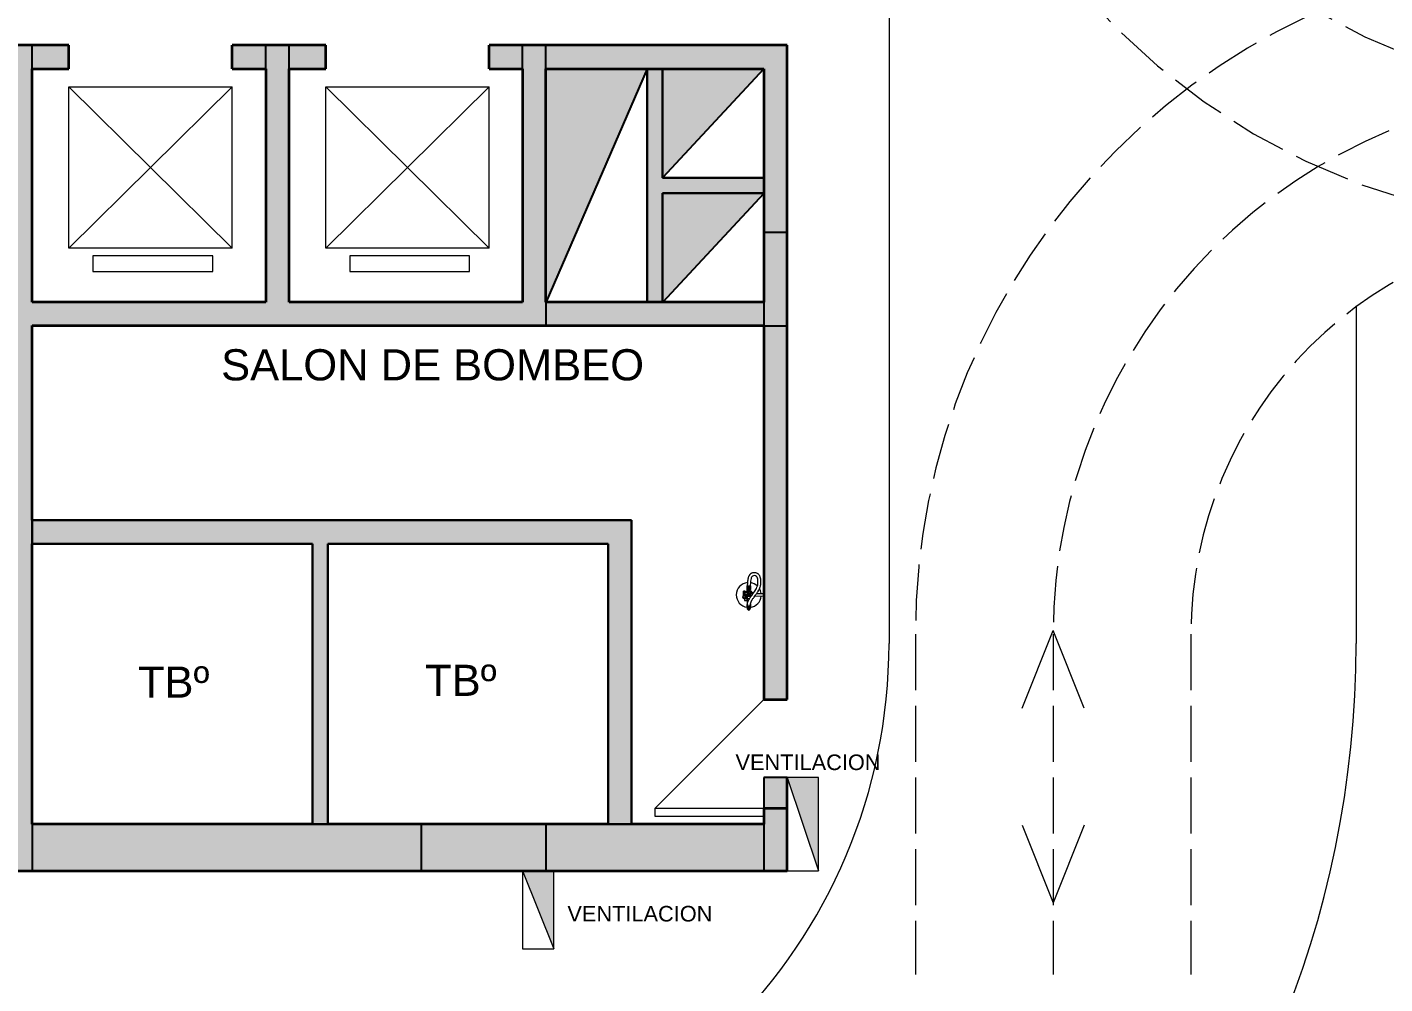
# Model space of a CAD drawing. Header units: metres. Extents: x 42 to 294, y -52 to 32.
# Drawn here: x 146.19 to 154.91, y -14.69 to -8.54 of the extents above; entities that cross this region are included whole.
import ezdxf

# ---------------------------------------------------------------- set-up
doc = ezdxf.new("R2010")
doc.units = ezdxf.units.M
doc.header["$LTSCALE"] = 0.15
doc.linetypes.add('ACAD_ISO02W100', pattern=[15, 12, -3])
doc.layers.get('0').update_dxf_attribs({"lineweight": 20})
for name, color, linetype, lineweight in [('A-DETLGEM', 3, 'Continuous', 9), ('A-DOORSYM', 1, 'Continuous', 9), ('A-WALL', 2, 'Continuous', 30), ('F-AFFFEQM', 6, 'Continuous', 9), ('VENTILACIONES', 4, 'Continuous', 9), ('Vista', 2, 'Continuous', 20)]:
    doc.layers.add(name, color=color, linetype=linetype, lineweight=lineweight)
doc.layers.add('Hatch', color=8, linetype='Continuous')
doc.layers.add('MUROS', color=11, linetype='Continuous')
doc.styles.get("Standard").update_dxf_attribs({"font": 'arial.ttf', "height": 0.15})

# ---------------------------------------------------------------- blocks, each defined once
blk = doc.blocks.new('Puerta de 1 hoja - 70x210 cm-4-000 Subsuelo')
at = {"layer": 'A-DOORSYM', "lineweight": 13}
for p, q in [((0.6169, -0.775), (-0.0831, -0.075)), ((0.6169, -0.775), (-0.0831, -0.075)), ((0.6169, -0.075), (0.6169, -0.775))]:
    blk.add_line(p, q, dxfattribs=at)
blk = doc.blocks.new('M_Ascensor eléctrico-4 personas - 1000 x 880mm-2-000 Subsuelo')
at = {"layer": 'F-AFFFEQM'}
for p, q in [((-0.3998, 0.6025), (-0.3998, 0.5025)), ((0.3702, 0.6025), (-0.3998, 0.6025)), ((0.3702, 0.5025), (0.3702, 0.6025)), ((-0.525, 0.4525), (0.525, -0.5825)), ((-0.525, -0.5825), (0.525, 0.4525)), ((-0.525, 0.4525), (-0.525, -0.5825)), ((-0.525, 0.4525), (0.525, 0.4525)), ((-0.3998, 0.5025), (0.3702, 0.5025)), ((0.525, 0.4525), (0.525, -0.5825)), ((0.525, -0.5825), (-0.525, -0.5825))]:
    blk.add_line(p, q, dxfattribs=at)
blk = doc.blocks.new('Extintor Planta - Extintor Planta-7-04 Tercer piso')
at = {"layer": 'A-DETLGEM'}
for p, q in [((-0.0325, 0), (0.0325, 0)), ((-0.0325, -0.0025), (-0.0325, 0)), ((0.0325, 0), (0.0325, -0.0025)), ((-0.011, -0.0025), (-0.0325, -0.0025)), ((-0.0174, -0.0776), (-0.0165, -0.0771)), ((-0.0174, -0.0792), (-0.0174, -0.0776)), ((-0.0165, -0.0798), (-0.0174, -0.0792)), ((-0.0174, -0.0798), (-0.0075, -0.0798)), ((-0.0174, -0.0905), (-0.0174, -0.0798)), ((-0.0075, -0.0771), (-0.0165, -0.0771)), ((-0.0165, -0.0771), (-0.0075, -0.0771)), ((-0.0075, -0.0798), (-0.0165, -0.0798)), ((-0.0139, -0.0792), (-0.0139, -0.0776)), ((-0.0139, -0.0776), (-0.0139, -0.0792)), ((-0.008, -0.0504), (-0.009, -0.0045)), ((-0.0075, -0.0905), (-0.0075, -0.0741)), ((0.0075, -0.0905), (0.0075, -0.0852)), ((0.0078, -0.0617), (0.009, -0.0045)), ((0.0325, -0.0025), (0.011, -0.0025)), ((-0.0563, -0.0905), (-0.0333, -0.0905)), ((-0.0563, -0.1125), (-0.0563, -0.0905)), ((-0.0316, -0.0915), (-0.0563, -0.0915)), ((-0.0316, -0.1115), (-0.0563, -0.1115)), ((-0.0333, -0.1125), (-0.0563, -0.1125)), ((-0.0326, -0.0945), (-0.055, -0.0945)), ((-0.0326, -0.097), (-0.055, -0.097)), ((-0.0326, -0.106), (-0.055, -0.106)), ((-0.0326, -0.1085), (-0.055, -0.1085)), ((-0.0328, -0.0975), (-0.0548, -0.0975)), ((-0.0328, -0.1055), (-0.0548, -0.1055)), ((-0.0313, -0.1105), (-0.0313, -0.0925)), ((-0.0238, -0.0937), (-0.0308, -0.0937)), ((-0.0308, -0.0937), (-0.0308, -0.1093)), ((-0.0308, -0.1093), (-0.0308, -0.0937)), ((-0.0238, -0.1093), (-0.0308, -0.1093)), ((-0.0245, -0.1015), (-0.0301, -0.1015)), ((-0.0238, -0.093), (-0.0194, -0.093)), ((-0.0238, -0.11), (-0.0238, -0.093)), ((-0.0238, -0.0937), (-0.0238, -0.1093)), ((-0.0238, -0.1093), (-0.0238, -0.0937)), ((-0.0238, -0.0937), (-0.0238, -0.1093)), ((-0.0238, -0.1093), (-0.0238, -0.0937)), ((-0.0194, -0.11), (-0.0238, -0.11)), ((-0.0209, -0.1238), (-0.0224, -0.1253)), ((0.0016, -0.1253), (-0.0224, -0.1253)), ((-0.0224, -0.1253), (-0.0224, -0.1343)), ((-0.0224, -0.1343), (-0.0209, -0.1358)), ((0.0016, -0.1343), (-0.0224, -0.1343)), ((0.0001, -0.1238), (-0.0209, -0.1238)), ((-0.0209, -0.1358), (0.0001, -0.1358)), ((-0.0194, -0.1105), (-0.0194, -0.0925)), ((0.0148, -0.0905), (-0.0174, -0.0905)), ((-0.0174, -0.1125), (0.0851, -0.1125)), ((-0.0174, -0.1238), (-0.0174, -0.1125)), ((-0.0094, -0.0995), (0.0056, -0.0995)), ((-0.0094, -0.1005), (0.0056, -0.1)), ((-0.0094, -0.1025), (0.0056, -0.103)), ((-0.0094, -0.1035), (0.0056, -0.1035)), ((-0.0034, -0.1238), (-0.0034, -0.1125)), ((0.0016, -0.1253), (0.0001, -0.1238)), ((0.0001, -0.1358), (0.0016, -0.1343)), ((0.0016, -0.1343), (0.0016, -0.1253)), ((0.0098, -0.1105), (0.0098, -0.0925)), ((0.0108, -0.1125), (0.0108, -0.116)), ((0.0142, -0.1125), (0.0142, -0.1171)), ((0.0216, -0.1287), (0.0273, -0.1287)), ((0.0216, -0.1297), (0.0273, -0.1297)), ((0.0242, -0.1105), (0.0242, -0.0965)), ((0.0337, -0.1128), (0.0337, -0.1125)), ((0.0592, -0.0905), (0.0851, -0.0905)), ((0.0669, -0.091), (0.0772, -0.091)), ((0.0669, -0.112), (0.0772, -0.112)), ((0.0779, -0.0914), (0.0676, -0.0914)), ((0.0779, -0.1116), (0.0676, -0.1116)), ((0.0678, -0.0922), (0.0781, -0.0923)), ((0.0678, -0.1108), (0.0781, -0.1107)), ((0.0828, -0.095), (0.0726, -0.095)), ((0.0828, -0.108), (0.0726, -0.108)), ((0.0734, -0.0954), (0.0836, -0.0954)), ((0.0734, -0.1076), (0.0836, -0.1076)), ((0.0739, -0.0983), (0.0842, -0.0983)), ((0.0739, -0.1047), (0.0842, -0.1047)), ((0.0743, -0.0971), (0.0846, -0.0971)), ((0.0743, -0.1059), (0.0846, -0.1059))]:
    blk.add_line(p, q, dxfattribs=at)
blk.add_circle((0.0139, -0.129), 0.0086, dxfattribs=at)
for centre, radius, start, end in [((0.0016, -0.1015), 0.08, 135.91437, 172.29826), ((0.0016, -0.1015), 0.08, 97.61081, 120.16496), ((0.0016, -0.1015), 0.028, 132.79494, 163.81763), ((-0.0157, -0.0802), 0.0031, 55.61575, 124.38425), ((-0.0157, -0.0767), 0.0031, 235.61575, 304.38425), ((-0.0104, -0.0886), 0.0116, 75.47752, 107.58795), ((-0.0104, -0.0682), 0.0116, 252.41205, 284.52248), ((0.0016, -0.1015), 0.028, 108.97913, 119.09236), ((-0.011, -0.0045), 0.002, 0, 90), ((0, -0.0755), 0.005, 185.0996, 281.54574), ((0, -0.0755), 0.004, 199.64687, 266.97711), ((0.011, -0.0045), 0.002, 90, 180), ((0.0016, -0.1015), 0.08, 7.90321, 84.6893), ((0.0016, -0.1015), 0.08, 185.95335, 352.09679), ((-0.055, -0.0958), 0.00125, 87.75339, 272.24661), ((-0.0548, -0.096), 0.0015, 180, 270), ((-0.0548, -0.107), 0.0015, 90, 180), ((-0.055, -0.1073), 0.00125, 87.75339, 272.24661), ((-0.0333, -0.0925), 0.002, 0, 90), ((-0.0333, -0.1105), 0.002, 270, 0), ((-0.0328, -0.096), 0.0015, 270, 2.30822), ((-0.0328, -0.107), 0.0015, 0, 90), ((-0.0325, -0.0958), 0.00125, 267.75339, 92.24661), ((-0.0325, -0.1073), 0.00125, 267.75339, 92.24661), ((-0.0195, -0.0976), 0.0113, 159.74219, 200.25781), ((-0.0195, -0.1054), 0.0113, 159.74219, 200.25781), ((0.0016, -0.1015), 0.028, 196.18237, 227.20506), ((-0.035, -0.0976), 0.0113, 339.74219, 20.25781), ((-0.035, -0.1054), 0.0113, 339.74219, 20.25781), ((-0.0174, -0.0925), 0.002, 90, 180), ((-0.0174, -0.1105), 0.002, 180, 270), ((-0.0094, -0.1015), 0.002, 90, 270), ((-0.0094, -0.1015), 0.001, 90, 270), ((0.0016, -0.1015), 0.019, 254.74248, 283.42704), ((0.0016, -0.1015), 0.02, 255.52249, 279.10302), ((0.0016, -0.1015), 0.028, 270, 270.66605), ((0.0139, -0.129), 0.012, 111.60433, 356.64344), ((0.0016, -0.1015), 0.028, 277.64174, 310.59263), ((0.0056, -0.1015), 0.002, 270, 90), ((0.0056, -0.1015), 0.0015, 270, 90), ((0.0088, -0.116), 0.002, 291.60433, 0), ((0.0139, -0.129), 0.012, 1.42063, 102.95651), ((0.0016, -0.1015), 0.019, 311.38399, 324.62346), ((0.0016, -0.1015), 0.02, 308.90619, 326.63299), ((0.0216, -0.1292), 0.0005, 90, 270), ((0.0016, -0.1015), 0.028, 317.56832, 336.83856), ((0.0648, -0.1015), 0.0097, 240.30005, 93.69668), ((0.0651, -0.092), 0.001, 95.19641, 167.3578), ((0.0651, -0.111), 0.001, 192.6422, 264.80359), ((0.0643, -0.1015), 0.0095, 270, 85.82208), ((0.066, -0.1015), 0.0105, 84.80359, 95.19641), ((0.066, -0.1015), 0.0105, 264.80359, 275.19641), ((0.0668, -0.092), 0.001, 348.76126, 84.80359), ((0.0668, -0.111), 0.001, 275.19641, 11.23874), ((0.0725, -0.096), 0.001, 35.19641, 116.59998), ((0.0725, -0.107), 0.001, 243.40002, 324.80359), ((0.0648, -0.1015), 0.0105, 24.80359, 35.19641), ((0.0648, -0.1015), 0.0105, 324.80359, 335.19641), ((0.0734, -0.0975), 0.001, 303.40002, 24.80359), ((0.0734, -0.1055), 0.001, 335.19641, 56.59998), ((0.0771, -0.092), 0.001, 348.76126, 84.80359), ((0.0771, -0.111), 0.001, 275.19641, 11.23874), ((0.075, -0.1015), 0.0097, 41.87775, 71.72902), ((0.075, -0.1015), 0.0097, 288.27098, 318.12225), ((0.079, -0.1015), 0.008, 283.18213, 76.81787), ((0.0817, -0.1015), 0.011, 270, 90), ((0.0828, -0.096), 0.001, 35.19641, 91.71701), ((0.0828, -0.107), 0.001, 268.28299, 324.80359), ((0.075, -0.1015), 0.0105, 24.80359, 35.19641), ((0.075, -0.1015), 0.0105, 324.80359, 335.19641), ((0.0837, -0.0975), 0.001, 303.40002, 24.80359), ((0.075, -0.1015), 0.0097, 360, 18.95301), ((0.075, -0.1015), 0.0097, 341.04699, 0), ((0.0837, -0.1055), 0.001, 335.19641, 56.59998), ((0.079, -0.1015), 0.007, 323.92595, 36.07405), ((0.0851, -0.1015), 0.011, 270, 90), ((0.0915, -0.1015), 0.007, 289.66397, 70.33603)]:
    blk.add_arc(centre, radius, start, end, dxfattribs=at)
blk.add_ellipse((0.0116, -0.119), major_axis=(-0.00015, 0.00169), ratio=0.811951, dxfattribs=at)
for points, knots in [([(0.0686, -0.0926), (0.0645, -0.0916), (0.0605, -0.0906), (0.0531, -0.0886), (0.0496, -0.0875), (0.045, -0.0858), (0.0437, -0.0853), (0.0419, -0.0845), (0.0413, -0.0843), (0.0402, -0.0837), (0.0397, -0.0835), (0.038, -0.0826), (0.0368, -0.082), (0.0334, -0.0801), (0.0311, -0.0787), (0.0263, -0.0755), (0.0239, -0.0739), (0.0195, -0.0706), (0.0174, -0.0691), (0.0109, -0.0643), (0.0065, -0.0609), (-0.0026, -0.0543), (-0.0073, -0.051), (-0.0145, -0.0462), (-0.0168, -0.0446), (-0.0208, -0.0422), (-0.0223, -0.0412), (-0.027, -0.0385), (-0.0302, -0.0367), (-0.037, -0.0332), (-0.0405, -0.0316), (-0.0478, -0.0286), (-0.0516, -0.0273), (-0.0568, -0.0259), (-0.0579, -0.0256), (-0.0601, -0.0252), (-0.061, -0.025), (-0.0629, -0.0246), (-0.0638, -0.0245), (-0.0666, -0.0241), (-0.0684, -0.0238), (-0.074, -0.0234), (-0.0777, -0.0233), (-0.085, -0.0234), (-0.0886, -0.0236), (-0.0928, -0.024), (-0.0934, -0.0241), (-0.0946, -0.0242), (-0.0952, -0.0242), (-0.0964, -0.0244), (-0.097, -0.0244), (-0.0988, -0.0246), (-0.1001, -0.0248), (-0.1036, -0.0253), (-0.1058, -0.0257), (-0.1105, -0.0268), (-0.1129, -0.0275), (-0.1173, -0.0291), (-0.1192, -0.0299), (-0.123, -0.032), (-0.1249, -0.0332), (-0.1282, -0.0358), (-0.1297, -0.0371), (-0.1316, -0.0391), (-0.132, -0.0396), (-0.1329, -0.0406), (-0.1332, -0.0411), (-0.134, -0.0421), (-0.1343, -0.0426), (-0.1353, -0.044), (-0.1359, -0.045), (-0.1375, -0.0481), (-0.1384, -0.0502), (-0.1398, -0.0544), (-0.1404, -0.0566), (-0.1409, -0.0599), (-0.1411, -0.0611), (-0.1413, -0.0633), (-0.1414, -0.0643), (-0.1415, -0.0664), (-0.1415, -0.0674), (-0.1413, -0.0706), (-0.1411, -0.0727), (-0.1403, -0.0769), (-0.1397, -0.0791), (-0.1384, -0.0825), (-0.1379, -0.0836), (-0.1368, -0.0857), (-0.1363, -0.0867), (-0.1347, -0.0892), (-0.1336, -0.0905), (-0.1315, -0.0929), (-0.1303, -0.094), (-0.128, -0.096), (-0.1269, -0.0969), (-0.1246, -0.0985), (-0.1234, -0.0992), (-0.1204, -0.1008), (-0.1185, -0.1017), (-0.1149, -0.1032), (-0.1131, -0.1038), (-0.1107, -0.1046), (-0.1099, -0.1048), (-0.1083, -0.1053), (-0.1076, -0.1055), (-0.1053, -0.1061), (-0.1038, -0.1064), (-0.0993, -0.1074), (-0.0964, -0.1079), (-0.0895, -0.1089), (-0.0856, -0.1093), (-0.0802, -0.1097), (-0.0784, -0.1098), (-0.0756, -0.1099), (-0.0745, -0.11), (-0.0725, -0.1101), (-0.0716, -0.1102), (-0.0699, -0.1103), (-0.069, -0.1103), (-0.0664, -0.1105), (-0.0646, -0.1106), (-0.061, -0.1108), (-0.0592, -0.1109), (-0.0563, -0.111)], [0, 0, 0, 0, 12.628374, 12.628374, 25.256748, 25.256748, 30.408273, 30.408273, 32.810476, 32.810476, 35.212678, 35.212678, 40.017083, 40.017083, 49.625893, 49.625893, 59.234703, 59.234703, 67.105643, 67.105643, 83.617408, 83.617408, 100.129174, 100.129174, 107.953215, 107.953215, 112.869617, 112.869617, 122.70242, 122.70242, 132.535223, 132.535223, 142.368026, 142.368026, 145.233451, 145.233451, 147.484006, 147.484006, 149.734561, 149.734561, 154.23567, 154.23567, 163.457339, 163.457339, 172.679009, 172.679009, 174.337146, 174.337146, 175.835512, 175.835512, 177.333879, 177.333879, 180.330613, 180.330613, 185.280729, 185.280729, 190.230844, 190.230844, 193.903437, 193.903437, 197.576029, 197.576029, 200.533896, 200.533896, 201.565321, 201.565321, 202.424703, 202.424703, 203.284085, 203.284085, 205.002849, 205.002849, 208.63314, 208.63314, 212.263432, 212.263432, 214.290056, 214.290056, 216.058802, 216.058802, 217.827548, 217.827548, 221.217195, 221.217195, 224.606841, 224.606841, 226.313124, 226.313124, 227.846636, 227.846636, 230.109339, 230.109339, 232.372042, 232.372042, 234.634746, 234.634746, 236.897449, 236.897449, 240.706675, 240.706675, 244.515901, 244.515901, 246.372383, 246.372383, 248.228864, 248.228864, 251.941827, 251.941827, 259.367753, 259.367753, 269.878861, 269.878861, 274.886822, 274.886822, 278.207164, 278.207164, 280.860914, 280.860914, 283.514665, 283.514665, 288.822165, 288.822165, 294.320287, 294.320287, 294.320287, 294.320287]), ([(0.0643, -0.111), (0.0536, -0.1084), (0.0317, -0.103), (0.0008, -0.0804), (-0.0289, -0.0577), (-0.0624, -0.0415), (-0.0913, -0.0421), (-0.1178, -0.0463), (-0.1236, -0.0646), (-0.121, -0.0805), (-0.0988, -0.0897), (-0.0773, -0.0908), (-0.0613, -0.0917), (-0.0563, -0.092)], [0, 0, 0, 0, 32.609078, 67.073318, 113.150037, 146.136726, 174.512032, 201.860882, 215.093168, 227.864963, 246.335501, 279.385254, 294.320287, 294.320287, 294.320287, 294.320287]), ([(0.0273, -0.1297), (0.0273, -0.1297), (0.0273, -0.1297), (0.0273, -0.1297), (0.0273, -0.1297), (0.0315, -0.13), (0.0323, -0.1299), (0.0337, -0.1296), (0.0343, -0.1294), (0.0352, -0.1288), (0.0355, -0.1286), (0.036, -0.1281), (0.0362, -0.1278), (0.0366, -0.1271), (0.0368, -0.1268), (0.0372, -0.1255), (0.0374, -0.1245), (0.0375, -0.1229), (0.0375, -0.1223), (0.0374, -0.1204), (0.0372, -0.1192), (0.0366, -0.1161), (0.0359, -0.1143), (0.0353, -0.1125)], [0, 0, 0, 0, 0.96333, 0.96333, 2.889989, 2.889989, 5.040517, 5.040517, 6.840096, 6.840096, 7.911251, 7.911251, 8.945252, 8.945252, 9.979252, 9.979252, 12.571439, 12.571439, 14.219955, 14.219955, 17.617879, 17.617879, 23.39155, 23.39155, 23.39155, 23.39155]), ([(0.0273, -0.1287), (0.0273, -0.1287), (0.0273, -0.1287), (0.0292, -0.1285), (0.0299, -0.1285), (0.0314, -0.1284), (0.0321, -0.1283), (0.0332, -0.1281), (0.0336, -0.1279), (0.0343, -0.1275), (0.0345, -0.1273), (0.0348, -0.1269), (0.035, -0.1267), (0.0353, -0.1261), (0.0354, -0.1258), (0.0358, -0.1246), (0.0359, -0.1236), (0.0359, -0.1221), (0.0359, -0.1216), (0.0358, -0.1207), (0.0358, -0.1202), (0.0356, -0.1189), (0.0354, -0.118), (0.0347, -0.1157), (0.0342, -0.1142), (0.0337, -0.1128)], [0, 0, 0, 0, 0.961919, 0.961919, 2.885757, 2.885757, 5.037517, 5.037517, 6.837759, 6.837759, 8.074039, 8.074039, 9.310319, 9.310319, 10.5466, 10.5466, 13.362107, 13.362107, 14.759443, 14.759443, 16.156779, 16.156779, 18.95145, 18.95145, 23.688403, 23.688403, 23.688403, 23.688403])]:
    blk.add_open_spline(points, degree=3, knots=knots, dxfattribs=at)

msp = doc.modelspace()

# ---------------------------------------------------------------- hatches: boundary and pattern name
at = {"layer": 'Hatch'}
msp.add_hatch(color=256, dxfattribs=at).paths.add_polyline_path([(149.5177, -10.3106), (149.5177, -8.8106), (149.5177, -8.6606), (149.3677, -8.6606), (149.3677, -8.8106), (149.3677, -10.3106), (147.8677, -10.3106), (147.8677, -8.8106), (147.8677, -8.6606), (147.7177, -8.6606), (147.7177, -8.8106), (147.7177, -10.3106), (146.2177, -10.3106), (146.2177, -8.8106), (146.2177, -8.6606), (146.0677, -8.6606), (146.0677, -8.8106), (146.0677, -9.7106), (146.0677, -9.8606), (146.0677, -13.6606), (146.0677, -13.9606), (146.2177, -13.9606), (146.2177, -13.6606), (146.2177, -10.4606), (149.5177, -10.4606)])
at = {"layer": 'Hatch', "ltscale": 0.1}
h = msp.add_hatch(color=256, dxfattribs=at)
h.paths.add_polyline_path([(150.1677, -8.8106), (149.5177, -8.8106), (149.5177, -10.3106)])
h.paths.add_polyline_path([(150.9177, -8.8106), (150.2677, -8.8106), (150.2677, -9.5106)])
h.paths.add_polyline_path([(150.9177, -9.6106), (150.2677, -9.6106), (150.2677, -10.3106)])
at = {"layer": 'Hatch', "ltscale": 0.2}
for points in [[(151.0677, -9.8606), (150.9177, -9.8606), (150.9177, -10.4606), (151.0677, -10.4606)], [(151.0677, -13.3606), (150.9177, -13.3606), (150.9177, -13.9606), (151.0677, -13.9606)], [(149.5177, -13.9606), (149.5177, -13.6606), (148.7177, -13.6606), (148.7177, -13.9606)]]:
    msp.add_hatch(color=256, dxfattribs=at).paths.add_polyline_path(points)
at = {"layer": 'MUROS', "ltscale": 0.5}
h = msp.add_hatch(color=256, dxfattribs=at)
h.paths.add_polyline_path([(142.9177, -8.659), (141.3677, -8.659), (141.3677, -13.959), (142.9177, -13.959), (142.9177, -13.809), (141.5177, -13.809), (141.5177, -13.009), (141.6177, -13.009), (141.6177, -12.859), (141.5677, -12.859), (141.5177, -12.859), (141.5177, -10.559), (143.7177, -10.559), (143.7177, -10.259), (141.5177, -10.259), (141.5177, -8.809), (142.9177, -8.809)])
h.paths.add_polyline_path([(143.8677, -8.809), (143.9177, -8.809), (143.9177, -8.659), (143.6177, -8.659), (143.6177, -8.809), (143.6677, -8.809), (143.7177, -8.809), (143.7177, -9.8606), (143.8677, -9.8606)])
h.paths.add_polyline_path([(143.8677, -10.959), (143.8677, -10.6606), (143.7177, -10.6606), (143.7177, -12.8106), (143.8677, -12.8106), (143.8677, -12.559)])
h.paths.add_polyline_path([(143.7177, -12.859), (142.3177, -12.859), (142.3177, -13.009), (143.7177, -13.009)])
h.paths.add_polyline_path([(143.7177, -13.809), (143.6177, -13.809), (143.6177, -13.959), (143.7177, -13.959)])
h.paths.add_polyline_path([(145.3994, -13.659), (143.8677, -13.659), (143.8677, -13.959), (145.3994, -13.959)])
h.paths.add_polyline_path([(146.0677, -13.6606), (146.0677, -13.659), (145.3994, -13.659), (145.3994, -13.959), (146.0677, -13.959)])
h.paths.add_polyline_path([(148.7177, -13.659), (148.1177, -13.659), (148.0177, -13.659), (146.2177, -13.659), (146.2177, -13.959), (148.7177, -13.959)])
h.paths.add_polyline_path([(150.0677, -11.709), (146.2177, -11.709), (146.2177, -11.859), (148.0177, -11.859), (148.0177, -13.659), (148.1177, -13.659), (148.1177, -11.859), (149.9177, -11.859), (149.9177, -13.659), (150.0677, -13.659)])
h.paths.add_polyline_path([(150.9177, -13.659), (150.0677, -13.659), (149.9177, -13.659), (149.5177, -13.659), (149.5177, -13.959), (150.9177, -13.959)])
h.paths.add_polyline_path([(151.0677, -10.4606), (150.9177, -10.4606), (150.9177, -12.859), (151.0677, -12.859)])
h = msp.add_hatch(color=256, dxfattribs=at)
h.paths.add_polyline_path([(150.2692, -10.309), (150.2677, -10.3106), (150.2677, -10.309), (149.5184, -10.309), (149.5177, -10.3106), (149.5177, -10.459), (150.9177, -10.459), (150.9177, -10.309)])
h.paths.add_polyline_path([(150.1677, -10.309), (150.2677, -10.309), (150.2677, -9.609), (150.9177, -9.609), (150.9177, -9.509), (150.2692, -9.509), (150.2677, -9.5106), (150.2677, -8.809), (150.1684, -8.809), (150.1677, -8.8106)])
h.paths.add_polyline_path([(150.9177, -9.8606), (151.0677, -9.8606), (151.0677, -8.659), (149.5177, -8.659), (149.5177, -8.809), (150.9192, -8.809), (150.9177, -8.8106)])
h.paths.add_polyline_path([(146.0677, -8.809), (146.0677, -8.659), (145.3994, -8.659), (145.3994, -8.809)])
h.paths.add_polyline_path([(144.9177, -8.659), (144.9177, -8.809), (144.9677, -8.809), (144.9677, -9.859), (145.3994, -9.859), (145.3994, -9.709), (145.1177, -9.709), (145.1177, -8.809), (145.3994, -8.809), (145.3994, -8.659)])
h.paths.add_polyline_path([(145.3994, -9.709), (145.3994, -9.859), (146.0677, -9.859), (146.0677, -9.709)])
at = {"layer": 'MUROS', "linetype": 'ACAD_ISO02W100', "lineweight": 50, "ltscale": 0.5}
h = msp.add_hatch(color=256, dxfattribs=at)
h.paths.add_polyline_path([(146.453, -8.659), (146.2177, -8.659), (146.2177, -8.809), (146.453, -8.809)])
h.paths.add_polyline_path([(147.7177, -8.659), (147.503, -8.659), (147.503, -8.809), (147.7177, -8.809)])
h.paths.add_polyline_path([(148.103, -8.659), (147.8677, -8.659), (147.8677, -8.809), (148.103, -8.809)])
h.paths.add_polyline_path([(149.3677, -8.659), (149.153, -8.659), (149.153, -8.809), (149.3677, -8.809)])
at = {"layer": 'VENTILACIONES'}
for points in [[(151.2677, -13.9606), (151.2677, -13.3606), (151.0677, -13.3606)], [(149.5677, -13.9606), (149.3677, -13.9606), (149.5677, -14.4606)]]:
    msp.add_hatch(color=256, dxfattribs=at).paths.add_polyline_path(points)

# ---------------------------------------------------------------- linework, layer by layer
at = {"layer": 'A-DOORSYM', "ltscale": 0.5}
for p, q in [((150.2177, -13.559), (150.2177, -13.609)), ((150.9177, -13.609), (150.9177, -13.559)), ((150.2177, -13.609), (150.9177, -13.609))]:
    msp.add_line(p, q, dxfattribs=at)
at = {"layer": 'A-WALL', "lineweight": 35}
for p, q in [((146.453, -8.659), (144.9177, -8.659)), ((146.453, -8.809), (146.453, -8.659)), ((148.103, -8.659), (147.503, -8.659)), ((147.503, -8.809), (147.503, -8.659)), ((148.103, -8.809), (148.103, -8.659)), ((151.0677, -8.659), (149.153, -8.659)), ((149.153, -8.809), (149.153, -8.659)), ((151.0677, -12.859), (151.0677, -8.659)), ((146.2177, -8.809), (146.453, -8.809)), ((146.2177, -10.309), (146.2177, -8.809)), ((147.503, -8.809), (147.7177, -8.809)), ((147.7177, -8.809), (147.7177, -10.309)), ((147.8677, -8.809), (148.103, -8.809)), ((147.8677, -10.309), (147.8677, -8.809)), ((149.153, -8.809), (149.3677, -8.809)), ((149.3677, -8.809), (149.3677, -10.309)), ((149.5177, -8.809), (150.9177, -8.809)), ((149.5177, -10.309), (149.5177, -8.809)), ((150.9177, -8.809), (150.9177, -10.309)), ((147.7177, -10.309), (146.2177, -10.309)), ((149.3677, -10.309), (147.8677, -10.309)), ((150.9177, -10.309), (149.5177, -10.309)), ((146.2177, -11.709), (146.2177, -10.459)), ((146.2177, -10.459), (150.9177, -10.459)), ((150.9177, -10.459), (150.9177, -12.859)), ((146.2177, -13.659), (146.2177, -11.859)), ((150.9177, -12.859), (151.0677, -12.859)), ((151.0677, -13.9606), (151.0677, -13.3606)), ((151.0677, -13.559), (150.9177, -13.559)), ((150.9177, -13.559), (150.9177, -13.659)), ((151.0677, -13.959), (151.0677, -13.559)), ((148.0177, -13.659), (146.2177, -13.659)), ((149.9177, -13.659), (148.1177, -13.659)), ((150.9177, -13.659), (150.0677, -13.659)), ((143.6177, -13.959), (151.0677, -13.959))]:
    msp.add_line(p, q, dxfattribs=at)
at = {"layer": 'A-WALL'}
for p, q in [((150.1677, -10.309), (150.1677, -8.809)), ((150.2677, -8.809), (150.2677, -9.509)), ((150.2677, -9.509), (150.9177, -9.509)), ((150.2677, -9.609), (150.2677, -10.309)), ((150.9177, -9.609), (150.2677, -9.609)), ((146.2177, -11.709), (150.0677, -11.709)), ((146.2177, -11.709), (146.2177, -11.859)), ((150.0677, -11.709), (150.0677, -13.659)), ((148.0177, -11.859), (146.2177, -11.859)), ((148.0177, -13.659), (148.0177, -11.859)), ((149.9177, -11.859), (148.1177, -11.859)), ((148.1177, -11.859), (148.1177, -13.659)), ((149.9177, -13.659), (149.9177, -11.859)), ((148.0177, -13.659), (148.1177, -13.659)), ((149.9177, -13.659), (150.0677, -13.659))]:
    msp.add_line(p, q, dxfattribs=at)
at = {"layer": 'Hatch'}
for p, q in [((146.2177, -8.8106), (146.2177, -8.6606)), ((147.7177, -8.8106), (147.7177, -8.6606)), ((147.8677, -8.8106), (147.8677, -8.6606)), ((149.3677, -8.8106), (149.3677, -8.6606)), ((149.5177, -8.8106), (149.5177, -8.6606)), ((149.5177, -10.3106), (149.5177, -10.4606)), ((146.2177, -13.6606), (146.2177, -13.9606))]:
    msp.add_line(p, q, dxfattribs=at)
at = {"layer": 'Hatch', "ltscale": 0.1}
for p, q in [((150.1677, -8.8106), (149.5177, -10.3106)), ((150.9177, -8.8106), (150.2677, -9.5106)), ((150.9177, -9.6106), (150.2677, -10.3106))]:
    msp.add_line(p, q, dxfattribs=at)
at = {"layer": 'Hatch', "ltscale": 0.2}
for p, q in [((151.0677, -9.8606), (150.9177, -9.8606)), ((150.9177, -9.8606), (150.9177, -10.4606)), ((151.0677, -10.4606), (151.0677, -9.8606)), ((150.9177, -10.4606), (151.0677, -10.4606)), ((151.0677, -13.3606), (150.9177, -13.3606)), ((150.9177, -13.3606), (150.9177, -13.9606)), ((151.0677, -13.9606), (151.0677, -13.3606)), ((151.0677, -13.9606), (151.0677, -13.3606)), ((148.7177, -13.9606), (148.7177, -13.6606)), ((148.7177, -13.6606), (149.5177, -13.6606)), ((149.5177, -13.6606), (149.5177, -13.9606)), ((149.5177, -13.9606), (148.7177, -13.9606)), ((150.9177, -13.9606), (151.0677, -13.9606))]:
    msp.add_line(p, q, dxfattribs=at)
at = {"layer": 'VENTILACIONES'}
for p, q in [((151.2677, -13.3606), (151.0677, -13.3606)), ((151.0677, -13.3606), (151.2677, -13.9606)), ((151.2677, -13.9606), (151.2677, -13.3606)), ((149.3677, -13.9606), (149.3677, -14.4606)), ((149.3677, -13.9606), (149.5677, -14.4606)), ((149.5677, -14.4606), (149.5677, -13.9606)), ((151.0677, -13.9606), (151.2677, -13.9606)), ((149.3677, -14.4606), (149.5677, -14.4606))]:
    msp.add_line(p, q, dxfattribs=at)
at = {"layer": 'Vista', "ltscale": 0.2}
for p, q in [((151.7217, -6.809), (151.7217, -12.4989)), ((154.7217, -10.338), (154.7217, -12.4989)), ((152.5761, -12.9159), (152.7761, -12.4159)), ((152.9761, -12.9159), (152.7761, -12.4159)), ((152.5761, -13.6654), (152.7761, -14.1654)), ((152.9761, -13.6654), (152.7761, -14.1654))]:
    msp.add_line(p, q, dxfattribs=at)
at = {"layer": 'Vista', "linetype": 'ACAD_ISO02W100', "ltscale": 0.2}
for p, q in [((151.8908, -12.4405), (151.8908, -14.6246)), ((152.7761, -12.4405), (152.7761, -14.6246)), ((153.6614, -12.4405), (153.6614, -14.6246))]:
    msp.add_line(p, q, dxfattribs=at)
for centre, radius, start, end in [((156.2765, -5.4405), 3.5, 189.64269, 270), ((156.2765, -5.4405), 4.3853, 189.64269, 270), ((156.2761, -12.4405), 4.3853, 89.99324, 180), ((156.2761, -12.4405), 3.5, 89.99324, 180), ((156.2761, -12.4405), 2.6147, 89.99324, 180)]:
    msp.add_arc(centre, radius, start, end, dxfattribs=at)
at = {"layer": 'Vista', "ltscale": 0.2}
for radius in [6.5, 3.5]:
    msp.add_arc((148.2217, -12.4989), radius, 270, 0, dxfattribs=at)

# ---------------------------------------------------------------- block references
at = {"layer": 'A-DETLGEM', "rotation": 270}
msp.add_blockref('Extintor Planta - Extintor Planta-7-04 Tercer piso', (150.9222, -12.1868), dxfattribs=at)
at = {"layer": 'A-DOORSYM', "rotation": 270}
msp.add_blockref('Puerta de 1 hoja - 70x210 cm-4-000 Subsuelo', (150.9927, -12.9421), dxfattribs=at)
at = {"layer": 'F-AFFFEQM', "rotation": 180}
for p in [(146.978, -9.5084), (148.628, -9.5084)]:
    msp.add_blockref('M_Ascensor eléctrico-4 personas - 1000 x 880mm-2-000 Subsuelo', p, dxfattribs=at)

# ---------------------------------------------------------------- texts
at = {"ltscale": 0.1, "attachment_point": 1}
for s, insert, char_height, width in [('SALON DE BOMBEO', (147.4314, -10.6104), 0.2, 2.771029), ('TBº', (146.8971, -12.6476), 0.2, 2.771029), ('TBº', (148.7417, -12.6364), 0.2, 2.771029), ('VENTILACION', (150.7357, -13.2126), 0.1, 2.147718), ('VENTILACION', (149.6557, -14.1848), 0.1, 2.147718)]:
    msp.add_mtext(s, dxfattribs=dict(at, insert=insert, char_height=char_height, width=width))

doc.saveas('drawing.dxf')
